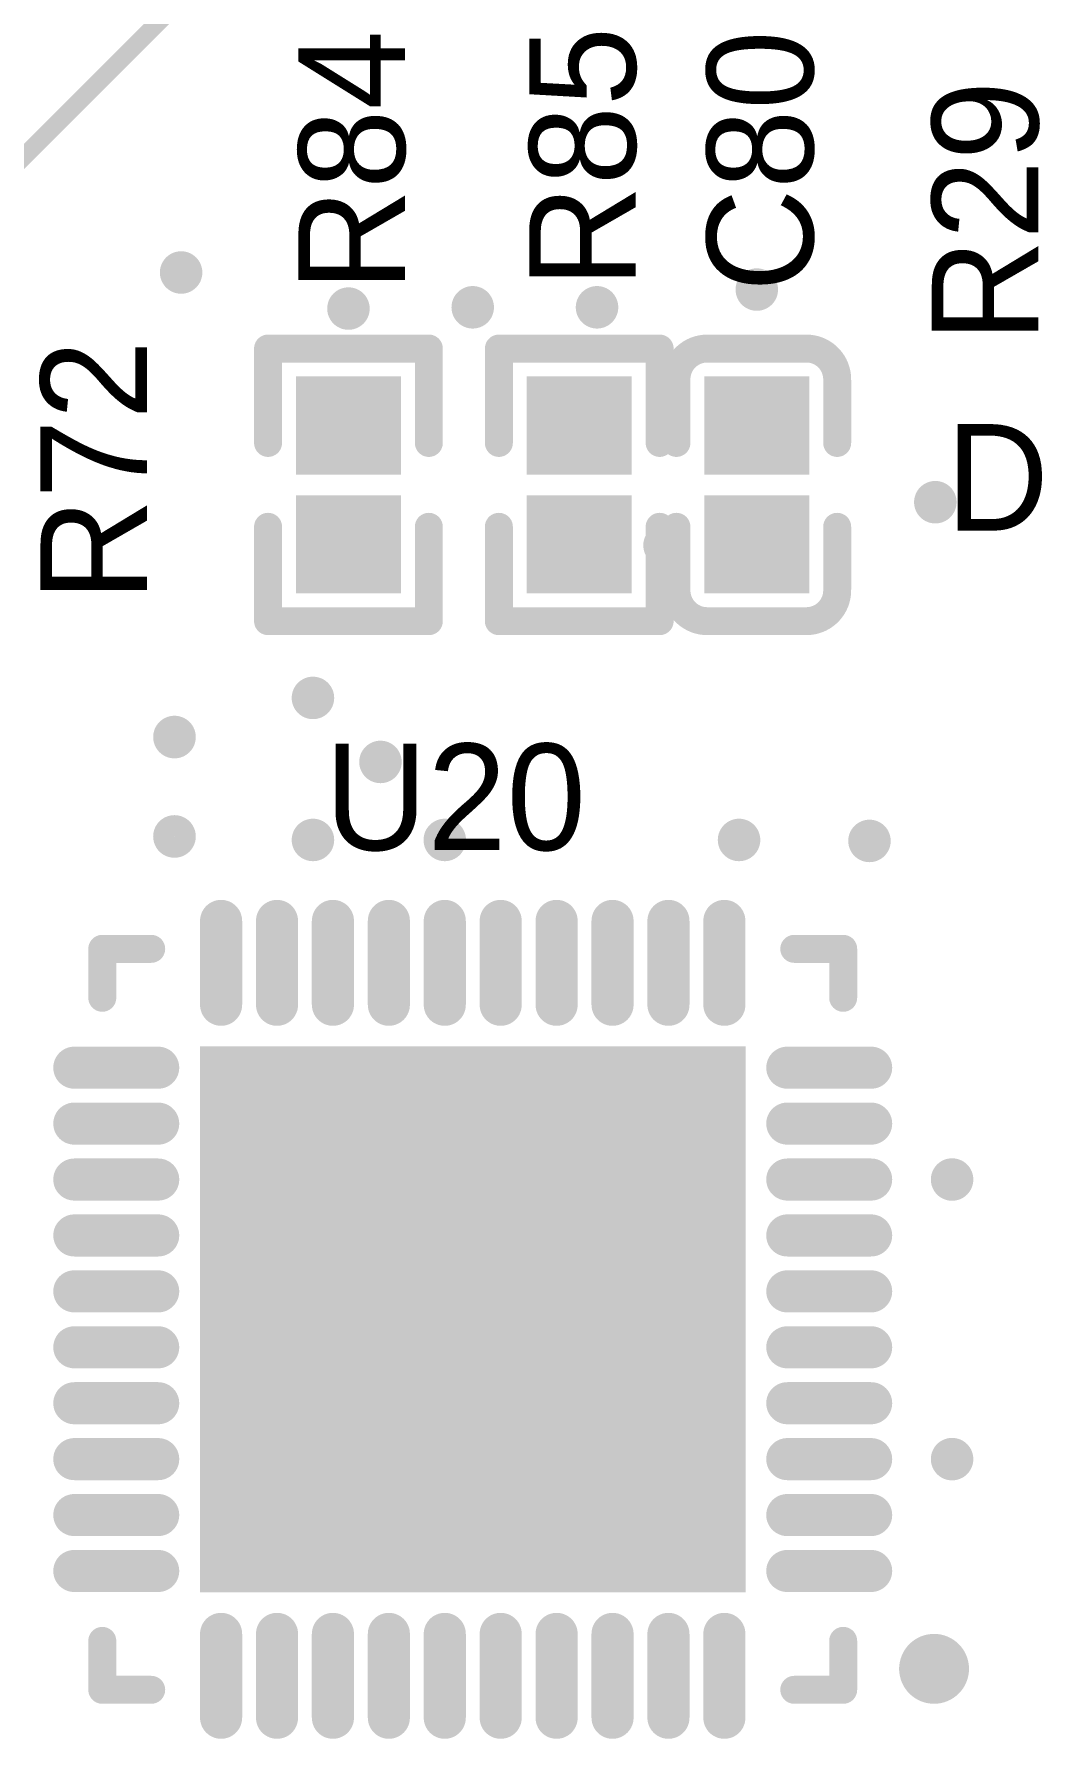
# Model space of a CAD drawing. Header units: millimetres. Extents: x 1205 to 1330, y 770 to 864.
# Drawn here: x 1282.98 to 1290.19, y 835.02 to 847.21 of the extents above; entities that cross this region are included whole.
import ezdxf

# ---------------------------------------------------------------- set-up
doc = ezdxf.new("R2010")
doc.units = ezdxf.units.MM
for name, color, linetype in [('TopOverlay', 2, 'Continuous'), ('TopPaste', 8, 'Continuous'), ('TopSolder', 216, 'Continuous'), ('ViaHoleLayer', 16, 'Continuous')]:
    doc.layers.add(name, color=color, linetype=linetype)

# ---------------------------------------------------------------- blocks, each defined once
blk = doc.blocks.new('0402_C_96')
at = {"layer": 'TopOverlay', "const_width": 0.2}
for points in [[(-0.975, 0.355, -0.414214), (-0.755, 0.575)], [(0.755, 0.575, -0.414214), (0.975, 0.355)], [(-0.755, -0.575, -0.414214), (-0.975, -0.355)], [(0.975, -0.355, -0.414214), (0.755, -0.575)]]:
    blk.add_lwpolyline(points, format="xyb", dxfattribs=at)
at = {"layer": 'TopOverlay', "const_width": 0.1}
for points in [[(-0.805, 0.575, 1), (-0.705, 0.575, 1)], [(-0.8, 0.575, 1), (-0.7, 0.575, 1)], [(-0.35, 0.575, 1), (-0.25, 0.575, 1)], [(0.25, 0.575, 1), (0.35, 0.575, 1)], [(0.7, 0.575, 1), (0.8, 0.575, 1)], [(0.705, 0.575, 1), (0.805, 0.575, 1)], [(-1.025, 0.355, 1), (-0.925, 0.355, 1)], [(-1.025, 0.355, 1), (-0.925, 0.355, 1)], [(0.925, 0.355, 1), (1.025, 0.355, 1)], [(0.925, 0.355, 1), (1.025, 0.355, 1)], [(-1.025, -0.355, 1), (-0.925, -0.355, 1)], [(-1.025, -0.355, 1), (-0.925, -0.355, 1)], [(0.925, -0.355, 1), (1.025, -0.355, 1)], [(0.925, -0.355, 1), (1.025, -0.355, 1)], [(-0.805, -0.575, 1), (-0.705, -0.575, 1)], [(-0.8, -0.575, 1), (-0.7, -0.575, 1)], [(-0.35, -0.575, 1), (-0.25, -0.575, 1)], [(0.25, -0.575, 1), (0.35, -0.575, 1)], [(0.7, -0.575, 1), (0.8, -0.575, 1)], [(0.705, -0.575, 1), (0.805, -0.575, 1)]]:
    blk.add_lwpolyline(points, format="xyb", close=True, dxfattribs=at)
at = {"layer": 'TopOverlay', "const_width": 0.2}
for points in [[(-0.3, 0.575), (-0.75, 0.575)], [(0.75, 0.575), (0.3, 0.575)], [(-0.975, -0.355), (-0.975, 0.355)], [(0.975, -0.355), (0.975, 0.355)], [(-0.75, -0.575), (-0.3, -0.575)], [(0.75, -0.575), (0.3, -0.575)]]:
    blk.add_lwpolyline(points, dxfattribs=at)
at = {"layer": 'TopPaste'}
for points in [[(-0.725, -0.325), (-0.125, -0.325), (-0.725, 0.325), (-0.125, 0.325)], [(0.125, -0.325), (0.725, -0.325), (0.125, 0.325), (0.725, 0.325)]]:
    blk.add_solid(points, dxfattribs=at)
at = {"layer": 'TopSolder'}
for points in [[(-0.776, -0.376), (-0.074, -0.376), (-0.776, 0.376), (-0.074, 0.376)], [(0.074, -0.376), (0.776, -0.376), (0.074, 0.376), (0.776, 0.376)]]:
    blk.add_solid(points, dxfattribs=at)
blk = doc.blocks.new('0402_R_440')
at = {"layer": 'TopOverlay', "const_width": 0.2}
for points in [[(-0.975, -0.575), (-0.975, 0.575)], [(-0.3, 0.575), (-0.975, 0.575)], [(0.975, 0.575), (0.3, 0.575)], [(0.975, -0.575), (0.975, 0.575)], [(-0.975, -0.575), (-0.3, -0.575)], [(0.3, -0.575), (0.975, -0.575)]]:
    blk.add_lwpolyline(points, dxfattribs=at)
at = {"layer": 'TopOverlay', "const_width": 0.1}
for points in [[(-1.025, 0.575, 1), (-0.925, 0.575, 1)], [(-1.025, 0.575, 1), (-0.925, 0.575, 1)], [(-0.35, 0.575, 1), (-0.25, 0.575, 1)], [(0.25, 0.575, 1), (0.35, 0.575, 1)], [(0.925, 0.575, 1), (1.025, 0.575, 1)], [(0.925, 0.575, 1), (1.025, 0.575, 1)], [(-1.025, -0.575, 1), (-0.925, -0.575, 1)], [(-1.025, -0.575, 1), (-0.925, -0.575, 1)], [(-0.35, -0.575, 1), (-0.25, -0.575, 1)], [(0.25, -0.575, 1), (0.35, -0.575, 1)], [(0.925, -0.575, 1), (1.025, -0.575, 1)], [(0.925, -0.575, 1), (1.025, -0.575, 1)]]:
    blk.add_lwpolyline(points, format="xyb", close=True, dxfattribs=at)
at = {"layer": 'TopPaste'}
for points in [[(-0.725, -0.325), (-0.125, -0.325), (-0.725, 0.325), (-0.125, 0.325)], [(0.125, -0.325), (0.725, -0.325), (0.125, 0.325), (0.725, 0.325)]]:
    blk.add_solid(points, dxfattribs=at)
at = {"layer": 'TopSolder'}
for points in [[(-0.776, -0.376), (-0.074, -0.376), (-0.776, 0.376), (-0.074, 0.376)], [(0.074, -0.376), (0.776, -0.376), (0.074, 0.376), (0.776, 0.376)]]:
    blk.add_solid(points, dxfattribs=at)
blk = doc.blocks.new('0402_R_441')
at = {"layer": 'TopOverlay', "const_width": 0.2}
for points in [[(-0.975, -0.575), (-0.975, 0.575)], [(-0.3, 0.575), (-0.975, 0.575)], [(0.975, 0.575), (0.3, 0.575)], [(0.975, -0.575), (0.975, 0.575)], [(-0.975, -0.575), (-0.3, -0.575)], [(0.3, -0.575), (0.975, -0.575)]]:
    blk.add_lwpolyline(points, dxfattribs=at)
at = {"layer": 'TopOverlay', "const_width": 0.1}
for points in [[(-1.025, 0.575, 1), (-0.925, 0.575, 1)], [(-1.025, 0.575, 1), (-0.925, 0.575, 1)], [(-0.35, 0.575, 1), (-0.25, 0.575, 1)], [(0.25, 0.575, 1), (0.35, 0.575, 1)], [(0.925, 0.575, 1), (1.025, 0.575, 1)], [(0.925, 0.575, 1), (1.025, 0.575, 1)], [(-1.025, -0.575, 1), (-0.925, -0.575, 1)], [(-1.025, -0.575, 1), (-0.925, -0.575, 1)], [(-0.35, -0.575, 1), (-0.25, -0.575, 1)], [(0.25, -0.575, 1), (0.35, -0.575, 1)], [(0.925, -0.575, 1), (1.025, -0.575, 1)], [(0.925, -0.575, 1), (1.025, -0.575, 1)]]:
    blk.add_lwpolyline(points, format="xyb", close=True, dxfattribs=at)
at = {"layer": 'TopPaste'}
for points in [[(-0.725, -0.325), (-0.125, -0.325), (-0.725, 0.325), (-0.125, 0.325)], [(0.125, -0.325), (0.725, -0.325), (0.125, 0.325), (0.725, 0.325)]]:
    blk.add_solid(points, dxfattribs=at)
at = {"layer": 'TopSolder'}
for points in [[(-0.776, -0.376), (-0.074, -0.376), (-0.776, 0.376), (-0.074, 0.376)], [(0.074, -0.376), (0.776, -0.376), (0.074, 0.376), (0.776, 0.376)]]:
    blk.add_solid(points, dxfattribs=at)
blk = doc.blocks.new('QFN40P500X500X90_HS_41N_604')
at = {"layer": 'TopOverlay'}
for points, const_width in [([(-3.175, 2.5, 1), (-3.425, 2.5, 1)], 0.25), ([(-2.7, 2.65, 1), (-2.6, 2.65, 1)], 0.1), ([(-2.7, 2.65, 1), (-2.6, 2.65, 1)], 0.1), ([(-2.35, 2.65, 1), (-2.25, 2.65, 1)], 0.1), ([(2.25, 2.65, 1), (2.35, 2.65, 1)], 0.1), ([(2.6, 2.65, 1), (2.7, 2.65, 1)], 0.1), ([(2.6, 2.65, 1), (2.7, 2.65, 1)], 0.1), ([(-3.487, 2.5, 1), (-3.363, 2.5, 1)], 0.125), ([(-3.237, 2.5, 1), (-3.112, 2.5, 1)], 0.125), ([(-2.7, 2.3, 1), (-2.6, 2.3, 1)], 0.1), ([(2.6, 2.3, 1), (2.7, 2.3, 1)], 0.1), ([(-2.7, -2.3, 1), (-2.6, -2.3, 1)], 0.1), ([(2.6, -2.3, 1), (2.7, -2.3, 1)], 0.1), ([(-2.7, -2.65, 1), (-2.6, -2.65, 1)], 0.1), ([(-2.7, -2.65, 1), (-2.6, -2.65, 1)], 0.1), ([(-2.35, -2.65, 1), (-2.25, -2.65, 1)], 0.1), ([(2.25, -2.65, 1), (2.35, -2.65, 1)], 0.1), ([(2.6, -2.65, 1), (2.7, -2.65, 1)], 0.1), ([(2.6, -2.65, 1), (2.7, -2.65, 1)], 0.1)]:
    blk.add_lwpolyline(points, format="xyb", close=True, dxfattribs=dict(at, const_width=const_width))
at = {"layer": 'TopOverlay', "const_width": 0.2}
for points in [[(-2.3, 2.65), (-2.65, 2.65)], [(-2.65, 2.3), (-2.65, 2.65)], [(2.65, 2.65), (2.3, 2.65)], [(2.65, 2.65), (2.65, 2.3)], [(-2.65, -2.3), (-2.65, -2.65)], [(2.65, -2.3), (2.65, -2.65)], [(-2.3, -2.65), (-2.65, -2.65)], [(2.65, -2.65), (2.3, -2.65)]]:
    blk.add_lwpolyline(points, dxfattribs=at)
at = {"layer": 'TopPaste', "const_width": 0.2}
for points in [[(-1.8, 2.85), (-1.8, 2.25)], [(-1.4, 2.85), (-1.4, 2.25)], [(-1, 2.85), (-1, 2.25)], [(-0.6, 2.85), (-0.6, 2.25)], [(-0.2, 2.85), (-0.2, 2.25)], [(0.2, 2.85), (0.2, 2.25)], [(0.6, 2.85), (0.6, 2.25)], [(1, 2.85), (1, 2.25)], [(1.4, 2.85), (1.4, 2.25)], [(1.8, 2.85), (1.8, 2.25)], [(-2.85, 1.8), (-2.25, 1.8)], [(2.25, 1.8), (2.85, 1.8)], [(-2.85, 1.4), (-2.25, 1.4)], [(2.25, 1.4), (2.85, 1.4)], [(-2.85, 1), (-2.25, 1)], [(2.25, 1), (2.85, 1)], [(-2.85, 0.6), (-2.25, 0.6)], [(2.25, 0.6), (2.85, 0.6)], [(-2.85, 0.2), (-2.25, 0.2)], [(2.25, 0.2), (2.85, 0.2)], [(-2.85, -0.2), (-2.25, -0.2)], [(2.25, -0.2), (2.85, -0.2)], [(-2.85, -0.6), (-2.25, -0.6)], [(2.25, -0.6), (2.85, -0.6)], [(-2.85, -1), (-2.25, -1)], [(2.25, -1), (2.85, -1)], [(-2.85, -1.4), (-2.25, -1.4)], [(2.25, -1.4), (2.85, -1.4)], [(-2.85, -1.8), (-2.25, -1.8)], [(2.25, -1.8), (2.85, -1.8)], [(-1.8, -2.25), (-1.8, -2.85)], [(-1.4, -2.25), (-1.4, -2.85)], [(-1, -2.25), (-1, -2.85)], [(-0.6, -2.25), (-0.6, -2.85)], [(-0.2, -2.25), (-0.2, -2.85)], [(0.2, -2.25), (0.2, -2.85)], [(0.6, -2.25), (0.6, -2.85)], [(1, -2.25), (1, -2.85)], [(1.4, -2.25), (1.4, -2.85)], [(1.8, -2.25), (1.8, -2.85)]]:
    blk.add_lwpolyline(points, dxfattribs=at)
at = {"layer": 'TopPaste', "const_width": 0.1}
for points in [[(-1.85, 2.85, 1), (-1.75, 2.85, 1)], [(-1.45, 2.85, 1), (-1.35, 2.85, 1)], [(-1.05, 2.85, 1), (-0.95, 2.85, 1)], [(-0.65, 2.85, 1), (-0.55, 2.85, 1)], [(-0.25, 2.85, 1), (-0.15, 2.85, 1)], [(0.15, 2.85, 1), (0.25, 2.85, 1)], [(0.55, 2.85, 1), (0.65, 2.85, 1)], [(0.95, 2.85, 1), (1.05, 2.85, 1)], [(1.35, 2.85, 1), (1.45, 2.85, 1)], [(1.75, 2.85, 1), (1.85, 2.85, 1)], [(-1.85, 2.25, 1), (-1.75, 2.25, 1)], [(-1.45, 2.25, 1), (-1.35, 2.25, 1)], [(-1.05, 2.25, 1), (-0.95, 2.25, 1)], [(-0.65, 2.25, 1), (-0.55, 2.25, 1)], [(-0.25, 2.25, 1), (-0.15, 2.25, 1)], [(0.15, 2.25, 1), (0.25, 2.25, 1)], [(0.55, 2.25, 1), (0.65, 2.25, 1)], [(0.95, 2.25, 1), (1.05, 2.25, 1)], [(1.35, 2.25, 1), (1.45, 2.25, 1)], [(1.75, 2.25, 1), (1.85, 2.25, 1)], [(-2.9, 1.8, 1), (-2.8, 1.8, 1)], [(-2.3, 1.8, 1), (-2.2, 1.8, 1)], [(2.2, 1.8, 1), (2.3, 1.8, 1)], [(2.8, 1.8, 1), (2.9, 1.8, 1)], [(-2.9, 1.4, 1), (-2.8, 1.4, 1)], [(-2.3, 1.4, 1), (-2.2, 1.4, 1)], [(2.2, 1.4, 1), (2.3, 1.4, 1)], [(2.8, 1.4, 1), (2.9, 1.4, 1)], [(-2.9, 1, 1), (-2.8, 1, 1)], [(-2.3, 1, 1), (-2.2, 1, 1)], [(2.2, 1, 1), (2.3, 1, 1)], [(2.8, 1, 1), (2.9, 1, 1)], [(-2.9, 0.6, 1), (-2.8, 0.6, 1)], [(-2.3, 0.6, 1), (-2.2, 0.6, 1)], [(2.2, 0.6, 1), (2.3, 0.6, 1)], [(2.8, 0.6, 1), (2.9, 0.6, 1)], [(-2.9, 0.2, 1), (-2.8, 0.2, 1)], [(-2.3, 0.2, 1), (-2.2, 0.2, 1)], [(2.2, 0.2, 1), (2.3, 0.2, 1)], [(2.8, 0.2, 1), (2.9, 0.2, 1)], [(-2.9, -0.2, 1), (-2.8, -0.2, 1)], [(-2.3, -0.2, 1), (-2.2, -0.2, 1)], [(2.2, -0.2, 1), (2.3, -0.2, 1)], [(2.8, -0.2, 1), (2.9, -0.2, 1)], [(-2.9, -0.6, 1), (-2.8, -0.6, 1)], [(-2.3, -0.6, 1), (-2.2, -0.6, 1)], [(2.2, -0.6, 1), (2.3, -0.6, 1)], [(2.8, -0.6, 1), (2.9, -0.6, 1)], [(-2.9, -1, 1), (-2.8, -1, 1)], [(-2.3, -1, 1), (-2.2, -1, 1)], [(2.2, -1, 1), (2.3, -1, 1)], [(2.8, -1, 1), (2.9, -1, 1)], [(-2.9, -1.4, 1), (-2.8, -1.4, 1)], [(-2.3, -1.4, 1), (-2.2, -1.4, 1)], [(2.2, -1.4, 1), (2.3, -1.4, 1)], [(2.8, -1.4, 1), (2.9, -1.4, 1)], [(-2.9, -1.8, 1), (-2.8, -1.8, 1)], [(-2.3, -1.8, 1), (-2.2, -1.8, 1)], [(2.2, -1.8, 1), (2.3, -1.8, 1)], [(2.8, -1.8, 1), (2.9, -1.8, 1)], [(-1.85, -2.25, 1), (-1.75, -2.25, 1)], [(-1.45, -2.25, 1), (-1.35, -2.25, 1)], [(-1.05, -2.25, 1), (-0.95, -2.25, 1)], [(-0.65, -2.25, 1), (-0.55, -2.25, 1)], [(-0.25, -2.25, 1), (-0.15, -2.25, 1)], [(0.15, -2.25, 1), (0.25, -2.25, 1)], [(0.55, -2.25, 1), (0.65, -2.25, 1)], [(0.95, -2.25, 1), (1.05, -2.25, 1)], [(1.35, -2.25, 1), (1.45, -2.25, 1)], [(1.75, -2.25, 1), (1.85, -2.25, 1)], [(-1.85, -2.85, 1), (-1.75, -2.85, 1)], [(-1.45, -2.85, 1), (-1.35, -2.85, 1)], [(-1.05, -2.85, 1), (-0.95, -2.85, 1)], [(-0.65, -2.85, 1), (-0.55, -2.85, 1)], [(-0.25, -2.85, 1), (-0.15, -2.85, 1)], [(0.15, -2.85, 1), (0.25, -2.85, 1)], [(0.55, -2.85, 1), (0.65, -2.85, 1)], [(0.95, -2.85, 1), (1.05, -2.85, 1)], [(1.35, -2.85, 1), (1.45, -2.85, 1)], [(1.75, -2.85, 1), (1.85, -2.85, 1)]]:
    blk.add_lwpolyline(points, format="xyb", close=True, dxfattribs=at)
at = {"layer": 'TopPaste'}
blk.add_solid([(-1.85, -1.85), (1.85, -1.85), (-1.85, 1.85), (1.85, 1.85)], dxfattribs=at)
at = {"layer": 'TopSolder', "const_width": 0.302}
for points in [[(-1.8, 2.85), (-1.8, 2.25)], [(-1.4, 2.85), (-1.4, 2.25)], [(-1, 2.85), (-1, 2.25)], [(-0.6, 2.85), (-0.6, 2.25)], [(-0.2, 2.85), (-0.2, 2.25)], [(0.2, 2.85), (0.2, 2.25)], [(0.6, 2.85), (0.6, 2.25)], [(1, 2.85), (1, 2.25)], [(1.4, 2.85), (1.4, 2.25)], [(1.8, 2.85), (1.8, 2.25)], [(-2.85, 1.8), (-2.25, 1.8)], [(2.25, 1.8), (2.85, 1.8)], [(-2.85, 1.4), (-2.25, 1.4)], [(2.25, 1.4), (2.85, 1.4)], [(-2.85, 1), (-2.25, 1)], [(2.25, 1), (2.85, 1)], [(-2.85, 0.6), (-2.25, 0.6)], [(2.25, 0.6), (2.85, 0.6)], [(-2.85, 0.2), (-2.25, 0.2)], [(2.25, 0.2), (2.85, 0.2)], [(-2.85, -0.2), (-2.25, -0.2)], [(2.25, -0.2), (2.85, -0.2)], [(-2.85, -0.6), (-2.25, -0.6)], [(2.25, -0.6), (2.85, -0.6)], [(-2.85, -1), (-2.25, -1)], [(2.25, -1), (2.85, -1)], [(-2.85, -1.4), (-2.25, -1.4)], [(2.25, -1.4), (2.85, -1.4)], [(-2.85, -1.8), (-2.25, -1.8)], [(2.25, -1.8), (2.85, -1.8)], [(-1.8, -2.25), (-1.8, -2.85)], [(-1.4, -2.25), (-1.4, -2.85)], [(-1, -2.25), (-1, -2.85)], [(-0.6, -2.25), (-0.6, -2.85)], [(-0.2, -2.25), (-0.2, -2.85)], [(0.2, -2.25), (0.2, -2.85)], [(0.6, -2.25), (0.6, -2.85)], [(1, -2.25), (1, -2.85)], [(1.4, -2.25), (1.4, -2.85)], [(1.8, -2.25), (1.8, -2.85)]]:
    blk.add_lwpolyline(points, dxfattribs=at)
at = {"layer": 'TopSolder', "const_width": 0.151}
for points in [[(-1.875, 2.85, 1), (-1.725, 2.85, 1)], [(-1.475, 2.85, 1), (-1.325, 2.85, 1)], [(-1.075, 2.85, 1), (-0.925, 2.85, 1)], [(-0.675, 2.85, 1), (-0.525, 2.85, 1)], [(-0.275, 2.85, 1), (-0.125, 2.85, 1)], [(0.125, 2.85, 1), (0.275, 2.85, 1)], [(0.525, 2.85, 1), (0.675, 2.85, 1)], [(0.925, 2.85, 1), (1.075, 2.85, 1)], [(1.325, 2.85, 1), (1.475, 2.85, 1)], [(1.725, 2.85, 1), (1.875, 2.85, 1)], [(-1.875, 2.25, 1), (-1.725, 2.25, 1)], [(-1.475, 2.25, 1), (-1.325, 2.25, 1)], [(-1.075, 2.25, 1), (-0.925, 2.25, 1)], [(-0.675, 2.25, 1), (-0.525, 2.25, 1)], [(-0.275, 2.25, 1), (-0.125, 2.25, 1)], [(0.125, 2.25, 1), (0.275, 2.25, 1)], [(0.525, 2.25, 1), (0.675, 2.25, 1)], [(0.925, 2.25, 1), (1.075, 2.25, 1)], [(1.325, 2.25, 1), (1.475, 2.25, 1)], [(1.725, 2.25, 1), (1.875, 2.25, 1)], [(-2.925, 1.8, 1), (-2.775, 1.8, 1)], [(-2.325, 1.8, 1), (-2.175, 1.8, 1)], [(2.175, 1.8, 1), (2.325, 1.8, 1)], [(2.775, 1.8, 1), (2.925, 1.8, 1)], [(-2.925, 1.4, 1), (-2.775, 1.4, 1)], [(-2.325, 1.4, 1), (-2.175, 1.4, 1)], [(2.175, 1.4, 1), (2.325, 1.4, 1)], [(2.775, 1.4, 1), (2.925, 1.4, 1)], [(-2.925, 1, 1), (-2.775, 1, 1)], [(-2.325, 1, 1), (-2.175, 1, 1)], [(2.175, 1, 1), (2.325, 1, 1)], [(2.775, 1, 1), (2.925, 1, 1)], [(-2.925, 0.6, 1), (-2.775, 0.6, 1)], [(-2.325, 0.6, 1), (-2.175, 0.6, 1)], [(2.175, 0.6, 1), (2.325, 0.6, 1)], [(2.775, 0.6, 1), (2.925, 0.6, 1)], [(-2.925, 0.2, 1), (-2.775, 0.2, 1)], [(-2.325, 0.2, 1), (-2.175, 0.2, 1)], [(2.175, 0.2, 1), (2.325, 0.2, 1)], [(2.775, 0.2, 1), (2.925, 0.2, 1)], [(-2.925, -0.2, 1), (-2.775, -0.2, 1)], [(-2.325, -0.2, 1), (-2.175, -0.2, 1)], [(2.175, -0.2, 1), (2.325, -0.2, 1)], [(2.775, -0.2, 1), (2.925, -0.2, 1)], [(-2.925, -0.6, 1), (-2.775, -0.6, 1)], [(-2.325, -0.6, 1), (-2.175, -0.6, 1)], [(2.175, -0.6, 1), (2.325, -0.6, 1)], [(2.775, -0.6, 1), (2.925, -0.6, 1)], [(-2.925, -1, 1), (-2.775, -1, 1)], [(-2.325, -1, 1), (-2.175, -1, 1)], [(2.175, -1, 1), (2.325, -1, 1)], [(2.775, -1, 1), (2.925, -1, 1)], [(-2.925, -1.4, 1), (-2.775, -1.4, 1)], [(-2.325, -1.4, 1), (-2.175, -1.4, 1)], [(2.175, -1.4, 1), (2.325, -1.4, 1)], [(2.775, -1.4, 1), (2.925, -1.4, 1)], [(-2.925, -1.8, 1), (-2.775, -1.8, 1)], [(-2.325, -1.8, 1), (-2.175, -1.8, 1)], [(2.175, -1.8, 1), (2.325, -1.8, 1)], [(2.775, -1.8, 1), (2.925, -1.8, 1)], [(-1.875, -2.25, 1), (-1.725, -2.25, 1)], [(-1.475, -2.25, 1), (-1.325, -2.25, 1)], [(-1.075, -2.25, 1), (-0.925, -2.25, 1)], [(-0.675, -2.25, 1), (-0.525, -2.25, 1)], [(-0.275, -2.25, 1), (-0.125, -2.25, 1)], [(0.125, -2.25, 1), (0.275, -2.25, 1)], [(0.525, -2.25, 1), (0.675, -2.25, 1)], [(0.925, -2.25, 1), (1.075, -2.25, 1)], [(1.325, -2.25, 1), (1.475, -2.25, 1)], [(1.725, -2.25, 1), (1.875, -2.25, 1)], [(-1.875, -2.85, 1), (-1.725, -2.85, 1)], [(-1.475, -2.85, 1), (-1.325, -2.85, 1)], [(-1.075, -2.85, 1), (-0.925, -2.85, 1)], [(-0.675, -2.85, 1), (-0.525, -2.85, 1)], [(-0.275, -2.85, 1), (-0.125, -2.85, 1)], [(0.125, -2.85, 1), (0.275, -2.85, 1)], [(0.525, -2.85, 1), (0.675, -2.85, 1)], [(0.925, -2.85, 1), (1.075, -2.85, 1)], [(1.325, -2.85, 1), (1.475, -2.85, 1)], [(1.725, -2.85, 1), (1.875, -2.85, 1)]]:
    blk.add_lwpolyline(points, format="xyb", close=True, dxfattribs=at)
at = {"layer": 'TopSolder'}
blk.add_solid([(-1.952, -1.952), (1.952, -1.952), (-1.952, 1.952), (1.952, 1.952)], dxfattribs=at)

msp = doc.modelspace()

# ---------------------------------------------------------------- linework, layer by layer
at = {"layer": 'TopOverlay', "const_width": 0.127}
msp.add_lwpolyline([(1282.776, 846.2), (1284.046, 847.47)], dxfattribs=at)
at = {"layer": 'ViaHoleLayer', "const_width": 0.152}
for points in [[(1283.96, 845.506, 1), (1284.112, 845.506, 1)], [(1288.078, 845.384, 1), (1288.23, 845.384, 1)], [(1285.157, 845.248, 1), (1285.309, 845.248, 1)], [(1286.046, 845.257, 1), (1286.198, 845.257, 1)], [(1286.935, 845.257, 1), (1287.087, 845.257, 1)], [(1289.355, 843.863, 1), (1289.507, 843.863, 1)], [(1287.418, 843.555, 1), (1287.57, 843.555, 1)], [(1284.903, 842.463, 1), (1285.055, 842.463, 1)], [(1283.912, 842.183, 1), (1284.065, 842.183, 1)], [(1285.386, 842.005, 1), (1285.538, 842.005, 1)], [(1283.912, 841.472, 1), (1284.065, 841.472, 1)], [(1284.903, 841.447, 1), (1285.055, 841.447, 1)], [(1285.846, 841.447, 1), (1285.998, 841.447, 1)], [(1287.951, 841.447, 1), (1288.103, 841.447, 1)], [(1288.884, 841.44, 1), (1289.036, 841.44, 1)], [(1284.649, 839.288, 1), (1284.801, 839.288, 1)], [(1286.046, 839.288, 1), (1286.198, 839.288, 1)], [(1287.316, 839.288, 1), (1287.468, 839.288, 1)], [(1289.475, 839.018, 1), (1289.627, 839.018, 1)], [(1285.284, 838.653, 1), (1285.436, 838.653, 1)], [(1286.681, 838.653, 1), (1286.833, 838.653, 1)], [(1284.649, 838.018, 1), (1284.801, 838.018, 1)], [(1286.046, 838.018, 1), (1286.198, 838.018, 1)], [(1287.316, 838.018, 1), (1287.468, 838.018, 1)], [(1285.284, 837.383, 1), (1285.436, 837.383, 1)], [(1286.681, 837.383, 1), (1286.833, 837.383, 1)], [(1289.475, 837.018, 1), (1289.627, 837.018, 1)], [(1284.649, 836.748, 1), (1284.801, 836.748, 1)], [(1286.046, 836.748, 1), (1286.198, 836.748, 1)], [(1287.316, 836.748, 1), (1287.468, 836.748, 1)]]:
    msp.add_lwpolyline(points, format="xyb", close=True, dxfattribs=at)

# ---------------------------------------------------------------- block references
for name, p, rotation in [('0402_R_440', (1285.233, 843.987), 270), ('0402_R_441', (1286.884, 843.987), 270), ('0402_C_96', (1288.154, 843.987), 270), ('QFN40P500X500X90_HS_41N_604', (1286.122, 838.018), 180)]:
    msp.add_blockref(name, p, dxfattribs=dict(rotation=rotation))

# ---------------------------------------------------------------- texts
at = {"layer": 'TopOverlay'}
for s, p in [('R84', (1285.637, 845.368)), ('R85', (1287.288, 845.394)), ('C80', (1288.558, 845.368)), ('R29', (1290.168, 845.007)), ('R72', (1283.792, 843.152))]:
    msp.add_text(s, height=0.762, rotation=90, dxfattribs=at).set_placement(p)
for s, p in [('D33', (1289.507, 843.66)), ('U20', (1285.062, 841.374))]:
    msp.add_text(s, height=0.762, dxfattribs=at).set_placement(p)

doc.saveas('drawing.dxf')
